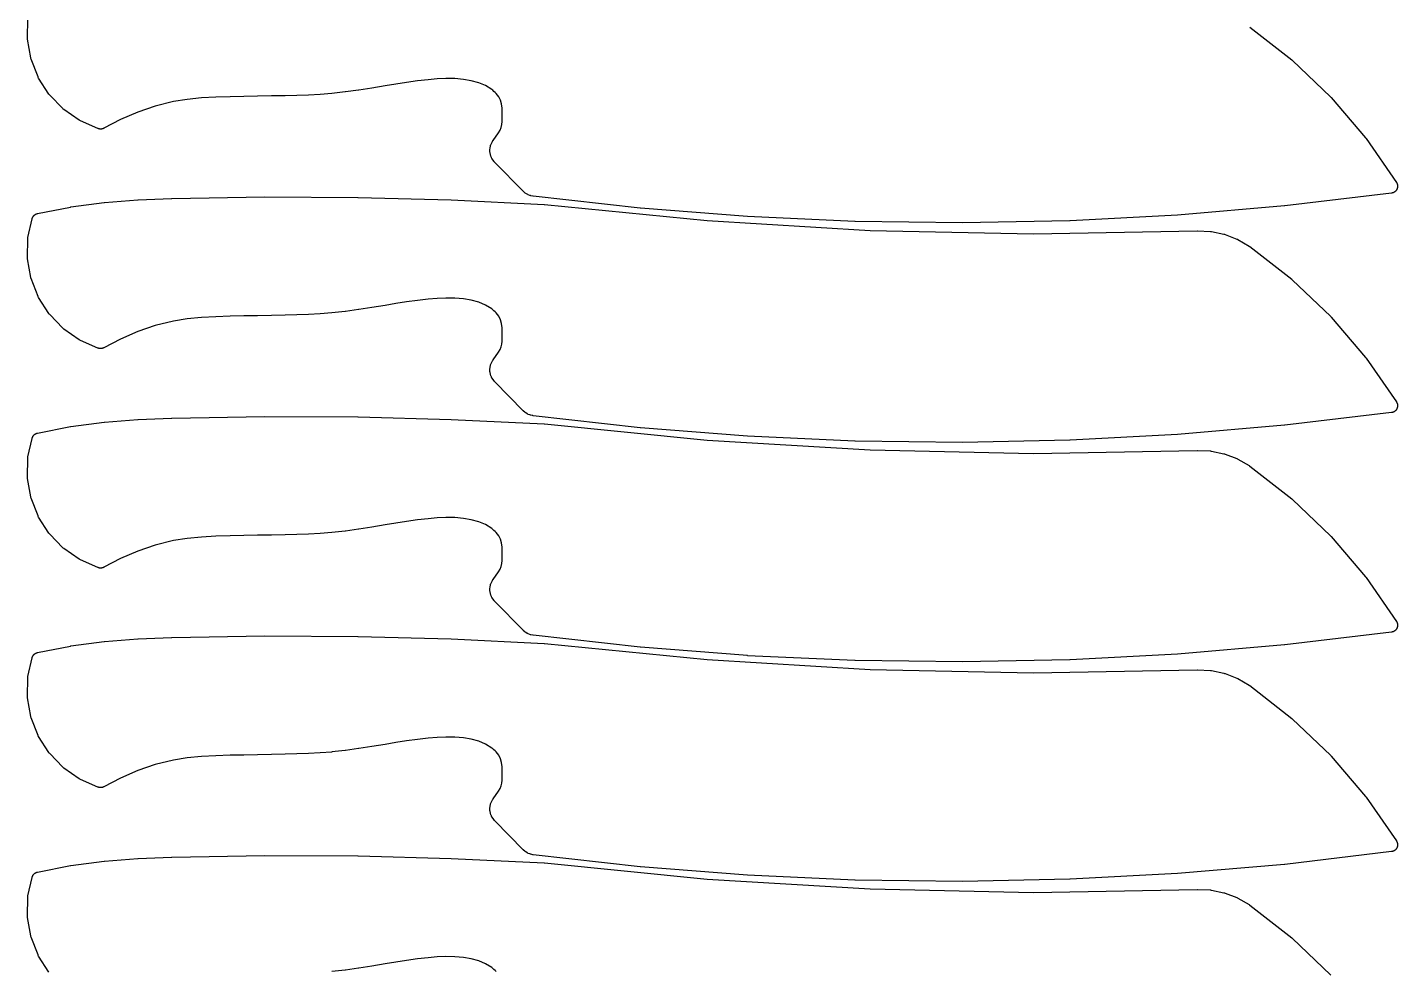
# Model space of a CAD drawing. Header units: metres. Extents: x 0 to 3000, y 0 to 1100.
# Drawn here: x 1997.3 to 2396.6, y 550 to 825 of the extents above; entities that cross this region are included whole.
import ezdxf

# ---------------------------------------------------------------- set-up
doc = ezdxf.new("R2010")
doc.units = ezdxf.units.M

msp = doc.modelspace()

# ---------------------------------------------------------------- linework, layer by layer
at = {"color": 1}
for points in [[(2353.54, 825.1), (2365.79, 815.55), (2365.94, 815.41), (2377.13, 804.7), (2377.27, 804.55), (2387.32, 792.76), (2387.45, 792.6), (2396.28, 779.82), (2396.32, 779.74), (2396.37, 779.66), (2396.38, 779.65), (2396.38, 779.65), (2396.42, 779.57), (2396.46, 779.48), (2396.46, 779.48), (2396.47, 779.47), (2396.5, 779.39), (2396.53, 779.3), (2396.53, 779.29), (2396.53, 779.29), (2396.56, 779.2), (2396.58, 779.11), (2396.58, 779.1), (2396.58, 779.1), (2396.6, 779.01), (2396.62, 778.92), (2396.62, 778.91), (2396.62, 778.91), (2396.62, 778.81), (2396.63, 778.72), (2396.63, 778.71), (2396.63, 778.71), (2396.63, 778.62), (2396.62, 778.52), (2396.62, 778.52), (2396.62, 778.51), (2396.61, 778.42), (2396.6, 778.33), (2396.6, 778.32), (2396.6, 778.32), (2396.58, 778.23), (2396.55, 778.14), (2396.55, 778.13), (2396.55, 778.13), (2396.52, 778.04), (2396.49, 777.95), (2396.49, 777.95), (2396.49, 777.94), (2396.45, 777.86), (2396.41, 777.77), (2396.41, 777.77), (2396.41, 777.76), (2396.36, 777.68), (2396.31, 777.6), (2396.31, 777.6), (2396.31, 777.59), (2396.25, 777.52), (2396.2, 777.44), (2396.2, 777.44), (2396.19, 777.43), (2396.13, 777.36), (2396.07, 777.29), (2396.07, 777.29), (2396.07, 777.29), (2396, 777.22), (2395.93, 777.16), (2395.93, 777.16), (2395.92, 777.15), (2395.85, 777.1), (2395.77, 777.04), (2395.77, 777.04), (2395.77, 777.03), (2395.69, 776.98), (2395.61, 776.93), (2395.6, 776.93), (2395.6, 776.93), (2395.52, 776.89), (2395.43, 776.85), (2395.43, 776.85), (2395.42, 776.84), (2395.34, 776.81), (2395.25, 776.78), (2395.24, 776.78), (2395.24, 776.77), (2395.15, 776.75), (2395.06, 776.73), (2395.05, 776.72), (2395.05, 776.72), (2394.96, 776.71), (2394.87, 776.69), (2363.76, 772.98), (2363.69, 772.98), (2332.51, 770.29), (2332.44, 770.29), (2301.2, 768.63), (2301.13, 768.63), (2269.86, 768), (2269.8, 768), (2238.52, 768.4), (2238.46, 768.4), (2207.2, 769.82), (2207.14, 769.83), (2175.93, 772.28), (2175.87, 772.29), (2144.73, 775.77), (2144.73, 775.77), (2144.73, 775.77), (2144.63, 775.78), (2144.54, 775.8), (2144.54, 775.8), (2144.54, 775.8), (2144.05, 775.9), (2143.88, 775.94), (2143.73, 776), (2143.26, 776.18), (2143.11, 776.25), (2142.97, 776.33), (2142.54, 776.59), (2142.4, 776.68), (2142.27, 776.78), (2141.89, 777.11), (2141.83, 777.17), (2141.77, 777.22), (2133.49, 785.65), (2133.44, 785.71), (2133.39, 785.76), (2133.39, 785.76), (2133.38, 785.78), (2133.36, 785.79), (2133.32, 785.86), (2133.27, 785.92), (2132.67, 786.79), (2132.58, 786.94), (2132.5, 787.1), (2132.44, 787.26), (2132.39, 787.43), (2132.13, 788.42), (2132.09, 788.64), (2132.07, 788.87), (2132.08, 789.1), (2132.17, 790.12), (2132.2, 790.29), (2132.24, 790.47), (2132.29, 790.63), (2132.36, 790.79), (2132.81, 791.75), (2132.85, 791.82), (2132.88, 791.89), (2132.89, 791.9), (2132.9, 791.92), (2132.95, 791.99), (2132.99, 792.05), (2134.56, 794.27), (2135.04, 795.05), (2135.35, 795.83), (2135.55, 796.65), (2135.62, 797.56), (2135.62, 801.43), (2135.5, 802.68), (2135.17, 803.77), (2134.65, 804.78), (2133.88, 805.75), (2133.6, 806.03), (2133.26, 806.35), (2132.9, 806.65), (2132.59, 806.9), (2130.77, 808.02), (2128.8, 808.85), (2126.65, 809.45), (2124.4, 809.84), (2121.84, 810.06), (2119.26, 810.09), (2116.66, 809.98), (2114.04, 809.75), (2110.93, 809.39), (2107.81, 808.96), (2104.68, 808.47), (2101.54, 807.96), (2097.7, 807.32), (2097.68, 807.32), (2093.84, 806.71), (2093.8, 806.71), (2089.95, 806.17), (2089.9, 806.17), (2086.04, 805.74), (2085.98, 805.73), (2082.62, 805.47), (2082.57, 805.46), (2079.2, 805.28), (2079.16, 805.28), (2075.79, 805.16), (2075.77, 805.16), (2072.4, 805.08), (2072.39, 805.08), (2068.39, 805), (2068.38, 805), (2064.38, 804.93), (2060.38, 804.86), (2056.38, 804.77), (2052.16, 804.65), (2047.98, 804.42), (2043.86, 804.02), (2039.82, 803.38), (2034.56, 802.08), (2029.42, 800.3), (2024.41, 798.12), (2019.51, 795.58), (2019.51, 795.57), (2019.5, 795.57), (2019.42, 795.53), (2019.33, 795.5), (2019.33, 795.49), (2019.32, 795.49), (2019.23, 795.46), (2019.15, 795.43), (2019.14, 795.43), (2019.14, 795.43), (2019.05, 795.41), (2018.96, 795.39), (2018.95, 795.39), (2018.94, 795.38), (2018.85, 795.37), (2018.76, 795.36), (2018.76, 795.36), (2018.75, 795.36), (2018.66, 795.36), (2018.56, 795.35), (2018.56, 795.35), (2018.55, 795.35), (2018.46, 795.36), (2018.37, 795.37), (2018.36, 795.37), (2018.36, 795.37), (2018.27, 795.38), (2018.17, 795.4), (2018.17, 795.4), (2018.16, 795.4), (2018.07, 795.42), (2017.98, 795.45), (2017.98, 795.45), (2017.97, 795.45), (2017.89, 795.48), (2017.8, 795.51), (2017.8, 795.52), (2017.79, 795.52), (2012.72, 797.73), (2012.54, 797.82), (2012.37, 797.92), (2007.87, 801.05), (2007.72, 801.17), (2007.57, 801.31), (2003.77, 805.26), (2003.64, 805.41), (2003.53, 805.57), (2000.54, 810.23), (2000.45, 810.4), (2000.37, 810.58), (1998.36, 815.74), (1998.3, 815.93), (1998.25, 816.12), (1997.3, 821.52), (1997.28, 821.71), (1997.27, 821.91), (1997.4, 827.39)], [(2003.53, 549.57), (2000.54, 554.23), (2000.45, 554.4), (2000.37, 554.58), (1998.36, 559.74), (1998.3, 559.93), (1998.25, 560.12), (1997.3, 565.52), (1997.28, 565.71), (1997.27, 565.91), (1997.4, 571.39), (1997.41, 571.59), (1997.44, 571.78), (1998.65, 577.18), (1998.67, 577.26), (1998.69, 577.33), (1998.7, 577.35), (1998.7, 577.37), (1998.73, 577.44), (1998.75, 577.51), (1998.76, 577.53), (1998.77, 577.56), (1998.81, 577.62), (1998.84, 577.69), (1998.85, 577.71), (1998.86, 577.73), (1998.9, 577.79), (1998.94, 577.86), (1998.95, 577.88), (1998.97, 577.9), (1999.01, 577.96), (1999.06, 578.02), (1999.07, 578.03), (1999.09, 578.05), (1999.14, 578.11), (1999.19, 578.16), (1999.21, 578.18), (1999.22, 578.2), (1999.28, 578.24), (1999.33, 578.29), (1999.35, 578.31), (1999.37, 578.32), (1999.43, 578.37), (1999.49, 578.41), (1999.51, 578.42), (1999.53, 578.44), (1999.59, 578.47), (1999.66, 578.51), (1999.68, 578.52), (1999.7, 578.53), (1999.77, 578.56), (1999.84, 578.6), (1999.86, 578.6), (1999.88, 578.61), (1999.95, 578.64), (2000.02, 578.66), (2000.04, 578.67), (2000.07, 578.68), (2000.14, 578.69), (2000.21, 578.71), (2009.81, 580.63), (2009.94, 580.65), (2019.6, 581.92), (2019.71, 581.93), (2029.44, 582.69), (2029.51, 582.7), (2039.31, 583.1), (2039.33, 583.1), (2039.36, 583.1), (2066.46, 583.57), (2066.5, 583.57), (2093.6, 583.44), (2093.64, 583.44), (2120.74, 582.72), (2120.78, 582.72), (2147.85, 581.41), (2147.9, 581.41), (2147.95, 581.41), (2195.39, 576.67), (2242.92, 573.8), (2290.53, 572.8), (2338.2, 573.67), (2338.26, 573.67), (2338.32, 573.67), (2342.06, 573.51), (2342.22, 573.49), (2342.38, 573.47), (2346.02, 572.71), (2346.18, 572.67), (2346.33, 572.62), (2349.8, 571.28), (2349.95, 571.21), (2350.09, 571.14), (2353.32, 569.25), (2353.35, 569.23), (2353.38, 569.21), (2353.43, 569.17), (2353.48, 569.14), (2353.51, 569.12), (2353.54, 569.1), (2365.79, 559.55), (2365.94, 559.41), (2377.13, 548.7)], [(2133.88, 549.75), (2133.6, 550.03), (2133.26, 550.35), (2132.9, 550.65), (2132.59, 550.9), (2130.77, 552.02), (2128.8, 552.85), (2126.65, 553.45), (2124.4, 553.84), (2121.84, 554.06), (2119.26, 554.09), (2116.66, 553.98), (2114.04, 553.75), (2110.93, 553.39), (2107.81, 552.96), (2104.68, 552.47), (2101.54, 551.96), (2097.7, 551.32), (2097.68, 551.32), (2093.84, 550.71), (2093.8, 550.71), (2089.95, 550.17), (2089.9, 550.17), (2086.04, 549.74)]]:
    msp.add_lwpolyline(points, dxfattribs=at)
for points in [[(2133.39, 721.76), (2133.38, 721.78), (2133.36, 721.79), (2133.32, 721.86), (2133.27, 721.92), (2132.67, 722.79), (2132.58, 722.94), (2132.5, 723.1), (2132.44, 723.26), (2132.39, 723.43), (2132.13, 724.42), (2132.09, 724.64), (2132.07, 724.87), (2132.08, 725.1), (2132.17, 726.12), (2132.2, 726.29), (2132.24, 726.47), (2132.29, 726.63), (2132.36, 726.79), (2132.81, 727.75), (2132.85, 727.82), (2132.88, 727.89), (2132.89, 727.9), (2132.9, 727.92), (2132.95, 727.99), (2132.99, 728.05), (2134.56, 730.27), (2135.04, 731.05), (2135.35, 731.83), (2135.55, 732.65), (2135.62, 733.56), (2135.62, 737.43), (2135.5, 738.68), (2135.17, 739.77), (2134.65, 740.78), (2133.88, 741.75), (2133.6, 742.03), (2133.26, 742.35), (2132.9, 742.65), (2132.59, 742.9), (2130.77, 744.02), (2128.8, 744.85), (2126.65, 745.45), (2124.4, 745.84), (2121.84, 746.06), (2119.26, 746.09), (2116.66, 745.98), (2114.04, 745.75), (2110.93, 745.39), (2107.81, 744.96), (2104.68, 744.47), (2101.54, 743.96), (2097.7, 743.32), (2097.68, 743.32), (2093.84, 742.71), (2093.8, 742.71), (2089.95, 742.17), (2089.9, 742.17), (2086.04, 741.74), (2085.98, 741.73), (2082.62, 741.47), (2082.57, 741.46), (2079.2, 741.28), (2079.16, 741.28), (2075.79, 741.16), (2075.77, 741.16), (2072.4, 741.08), (2072.39, 741.08), (2068.39, 741), (2068.38, 741), (2064.38, 740.93), (2060.38, 740.86), (2056.38, 740.77), (2052.16, 740.65), (2047.98, 740.42), (2043.86, 740.02), (2039.82, 739.38), (2034.56, 738.08), (2029.42, 736.3), (2024.41, 734.12), (2019.51, 731.58), (2019.51, 731.57), (2019.5, 731.57), (2019.42, 731.53), (2019.33, 731.5), (2019.33, 731.49), (2019.32, 731.49), (2019.23, 731.46), (2019.15, 731.43), (2019.14, 731.43), (2019.14, 731.43), (2019.05, 731.41), (2018.96, 731.39), (2018.95, 731.39), (2018.94, 731.38), (2018.85, 731.37), (2018.76, 731.36), (2018.76, 731.36), (2018.75, 731.36), (2018.66, 731.36), (2018.56, 731.35), (2018.56, 731.35), (2018.55, 731.35), (2018.46, 731.36), (2018.37, 731.37), (2018.36, 731.37), (2018.36, 731.37), (2018.27, 731.38), (2018.17, 731.4), (2018.17, 731.4), (2018.16, 731.4), (2018.07, 731.42), (2017.98, 731.45), (2017.98, 731.45), (2017.97, 731.45), (2017.89, 731.48), (2017.8, 731.51), (2017.8, 731.52), (2017.79, 731.52), (2012.72, 733.73), (2012.54, 733.82), (2012.37, 733.92), (2007.87, 737.05), (2007.72, 737.17), (2007.57, 737.31), (2003.77, 741.26), (2003.64, 741.41), (2003.53, 741.57), (2000.54, 746.23), (2000.45, 746.4), (2000.37, 746.58), (1998.36, 751.74), (1998.3, 751.93), (1998.25, 752.12), (1997.3, 757.52), (1997.28, 757.71), (1997.27, 757.91), (1997.4, 763.39), (1997.41, 763.59), (1997.44, 763.78), (1998.65, 769.18), (1998.67, 769.26), (1998.69, 769.33), (1998.7, 769.35), (1998.7, 769.37), (1998.73, 769.44), (1998.75, 769.51), (1998.76, 769.53), (1998.77, 769.56), (1998.81, 769.62), (1998.84, 769.69), (1998.85, 769.71), (1998.86, 769.73), (1998.9, 769.79), (1998.94, 769.86), (1998.95, 769.88), (1998.97, 769.9), (1999.01, 769.96), (1999.06, 770.02), (1999.07, 770.03), (1999.09, 770.05), (1999.14, 770.11), (1999.19, 770.16), (1999.21, 770.18), (1999.22, 770.2), (1999.28, 770.24), (1999.33, 770.29), (1999.35, 770.31), (1999.37, 770.32), (1999.43, 770.37), (1999.49, 770.41), (1999.51, 770.42), (1999.53, 770.44), (1999.59, 770.47), (1999.66, 770.51), (1999.68, 770.52), (1999.7, 770.53), (1999.77, 770.56), (1999.84, 770.6), (1999.86, 770.6), (1999.88, 770.61), (1999.95, 770.64), (2000.02, 770.66), (2000.04, 770.67), (2000.07, 770.68), (2000.14, 770.69), (2000.21, 770.71), (2009.81, 772.63), (2009.94, 772.65), (2019.6, 773.92), (2019.71, 773.93), (2029.44, 774.69), (2029.51, 774.7), (2039.31, 775.1), (2039.33, 775.1), (2039.36, 775.1), (2066.46, 775.57), (2066.5, 775.57), (2093.6, 775.44), (2093.64, 775.44), (2120.74, 774.72), (2120.78, 774.72), (2147.85, 773.41), (2147.9, 773.41), (2147.95, 773.41), (2195.39, 768.67), (2242.92, 765.8), (2290.53, 764.8), (2338.2, 765.67), (2338.26, 765.67), (2338.32, 765.67), (2342.06, 765.51), (2342.22, 765.49), (2342.38, 765.47), (2346.02, 764.71), (2346.18, 764.67), (2346.33, 764.62), (2349.8, 763.28), (2349.95, 763.21), (2350.09, 763.14), (2353.32, 761.25), (2353.35, 761.23), (2353.38, 761.21), (2353.43, 761.17), (2353.48, 761.14), (2353.51, 761.12), (2353.54, 761.1), (2365.79, 751.55), (2365.94, 751.41), (2377.13, 740.7), (2377.27, 740.55), (2387.32, 728.76), (2387.45, 728.6), (2396.28, 715.82), (2396.32, 715.74), (2396.37, 715.66), (2396.38, 715.65), (2396.38, 715.65), (2396.42, 715.57), (2396.46, 715.48), (2396.46, 715.48), (2396.47, 715.47), (2396.5, 715.39), (2396.53, 715.3), (2396.53, 715.29), (2396.53, 715.29), (2396.56, 715.2), (2396.58, 715.11), (2396.58, 715.1), (2396.58, 715.1), (2396.6, 715.01), (2396.62, 714.92), (2396.62, 714.91), (2396.62, 714.91), (2396.62, 714.81), (2396.63, 714.72), (2396.63, 714.71), (2396.63, 714.71), (2396.63, 714.62), (2396.62, 714.52), (2396.62, 714.52), (2396.62, 714.51), (2396.61, 714.42), (2396.6, 714.33), (2396.6, 714.32), (2396.6, 714.32), (2396.58, 714.23), (2396.55, 714.14), (2396.55, 714.13), (2396.55, 714.13), (2396.52, 714.04), (2396.49, 713.95), (2396.49, 713.95), (2396.49, 713.94), (2396.45, 713.86), (2396.41, 713.77), (2396.41, 713.77), (2396.41, 713.76), (2396.36, 713.68), (2396.31, 713.6), (2396.31, 713.6), (2396.31, 713.59), (2396.25, 713.52), (2396.2, 713.44), (2396.2, 713.44), (2396.19, 713.43), (2396.13, 713.36), (2396.07, 713.29), (2396.07, 713.29), (2396.07, 713.29), (2396, 713.22), (2395.93, 713.16), (2395.93, 713.16), (2395.92, 713.15), (2395.85, 713.1), (2395.77, 713.04), (2395.77, 713.04), (2395.77, 713.03), (2395.69, 712.98), (2395.61, 712.93), (2395.6, 712.93), (2395.6, 712.93), (2395.52, 712.89), (2395.43, 712.85), (2395.43, 712.85), (2395.42, 712.84), (2395.34, 712.81), (2395.25, 712.78), (2395.24, 712.78), (2395.24, 712.77), (2395.15, 712.75), (2395.06, 712.73), (2395.05, 712.72), (2395.05, 712.72), (2394.96, 712.71), (2394.87, 712.69), (2363.76, 708.98), (2363.69, 708.98), (2332.51, 706.29), (2332.44, 706.29), (2301.2, 704.63), (2301.13, 704.63), (2269.86, 704), (2269.8, 704), (2238.52, 704.4), (2238.46, 704.4), (2207.2, 705.82), (2207.14, 705.83), (2175.93, 708.28), (2175.87, 708.29), (2144.73, 711.77), (2144.73, 711.77), (2144.73, 711.77), (2144.63, 711.78), (2144.54, 711.8), (2144.54, 711.8), (2144.54, 711.8), (2144.05, 711.9), (2143.88, 711.94), (2143.73, 712), (2143.26, 712.18), (2143.11, 712.25), (2142.97, 712.33), (2142.54, 712.59), (2142.4, 712.68), (2142.27, 712.78), (2141.89, 713.11), (2141.83, 713.17), (2141.77, 713.22), (2133.49, 721.65), (2133.44, 721.71), (2133.39, 721.76)], [(2133.39, 657.76), (2133.38, 657.78), (2133.36, 657.79), (2133.32, 657.86), (2133.27, 657.92), (2132.67, 658.79), (2132.58, 658.94), (2132.5, 659.1), (2132.44, 659.26), (2132.39, 659.43), (2132.13, 660.42), (2132.09, 660.64), (2132.07, 660.87), (2132.08, 661.1), (2132.17, 662.12), (2132.2, 662.29), (2132.24, 662.47), (2132.29, 662.63), (2132.36, 662.79), (2132.81, 663.75), (2132.85, 663.82), (2132.88, 663.89), (2132.89, 663.9), (2132.9, 663.92), (2132.95, 663.99), (2132.99, 664.05), (2134.56, 666.27), (2135.04, 667.05), (2135.35, 667.83), (2135.55, 668.65), (2135.62, 669.56), (2135.62, 673.43), (2135.5, 674.68), (2135.17, 675.77), (2134.65, 676.78), (2133.88, 677.75), (2133.6, 678.03), (2133.26, 678.35), (2132.9, 678.65), (2132.59, 678.9), (2130.77, 680.02), (2128.8, 680.85), (2126.65, 681.45), (2124.4, 681.84), (2121.84, 682.06), (2119.26, 682.09), (2116.66, 681.98), (2114.04, 681.75), (2110.93, 681.39), (2107.81, 680.96), (2104.68, 680.47), (2101.54, 679.96), (2097.7, 679.32), (2097.68, 679.32), (2093.84, 678.71), (2093.8, 678.71), (2089.95, 678.17), (2089.9, 678.17), (2086.04, 677.74), (2085.98, 677.73), (2082.62, 677.47), (2082.57, 677.46), (2079.2, 677.28), (2079.16, 677.28), (2075.79, 677.16), (2075.77, 677.16), (2072.4, 677.08), (2072.39, 677.08), (2068.39, 677), (2068.38, 677), (2064.38, 676.93), (2060.38, 676.86), (2056.38, 676.77), (2052.16, 676.65), (2047.98, 676.42), (2043.86, 676.02), (2039.82, 675.38), (2034.56, 674.08), (2029.42, 672.3), (2024.41, 670.12), (2019.51, 667.58), (2019.51, 667.57), (2019.5, 667.57), (2019.42, 667.53), (2019.33, 667.5), (2019.33, 667.49), (2019.32, 667.49), (2019.23, 667.46), (2019.15, 667.43), (2019.14, 667.43), (2019.14, 667.43), (2019.05, 667.41), (2018.96, 667.39), (2018.95, 667.39), (2018.94, 667.38), (2018.85, 667.37), (2018.76, 667.36), (2018.76, 667.36), (2018.75, 667.36), (2018.66, 667.36), (2018.56, 667.35), (2018.56, 667.35), (2018.55, 667.35), (2018.46, 667.36), (2018.37, 667.37), (2018.36, 667.37), (2018.36, 667.37), (2018.27, 667.38), (2018.17, 667.4), (2018.17, 667.4), (2018.16, 667.4), (2018.07, 667.42), (2017.98, 667.45), (2017.98, 667.45), (2017.97, 667.45), (2017.89, 667.48), (2017.8, 667.51), (2017.8, 667.52), (2017.79, 667.52), (2012.72, 669.73), (2012.54, 669.82), (2012.37, 669.92), (2007.87, 673.05), (2007.72, 673.17), (2007.57, 673.31), (2003.77, 677.26), (2003.64, 677.41), (2003.53, 677.57), (2000.54, 682.23), (2000.45, 682.4), (2000.37, 682.58), (1998.36, 687.74), (1998.3, 687.93), (1998.25, 688.12), (1997.3, 693.52), (1997.28, 693.71), (1997.27, 693.91), (1997.4, 699.39), (1997.41, 699.59), (1997.44, 699.78), (1998.65, 705.18), (1998.67, 705.26), (1998.69, 705.33), (1998.7, 705.35), (1998.7, 705.37), (1998.73, 705.44), (1998.75, 705.51), (1998.76, 705.53), (1998.77, 705.56), (1998.81, 705.62), (1998.84, 705.69), (1998.85, 705.71), (1998.86, 705.73), (1998.9, 705.79), (1998.94, 705.86), (1998.95, 705.88), (1998.97, 705.9), (1999.01, 705.96), (1999.06, 706.02), (1999.07, 706.03), (1999.09, 706.05), (1999.14, 706.11), (1999.19, 706.16), (1999.21, 706.18), (1999.22, 706.2), (1999.28, 706.24), (1999.33, 706.29), (1999.35, 706.31), (1999.37, 706.32), (1999.43, 706.37), (1999.49, 706.41), (1999.51, 706.42), (1999.53, 706.44), (1999.59, 706.47), (1999.66, 706.51), (1999.68, 706.52), (1999.7, 706.53), (1999.77, 706.56), (1999.84, 706.6), (1999.86, 706.6), (1999.88, 706.61), (1999.95, 706.64), (2000.02, 706.66), (2000.04, 706.67), (2000.07, 706.68), (2000.14, 706.69), (2000.21, 706.71), (2009.81, 708.63), (2009.94, 708.65), (2019.6, 709.92), (2019.71, 709.93), (2029.44, 710.69), (2029.51, 710.7), (2039.31, 711.1), (2039.33, 711.1), (2039.36, 711.1), (2066.46, 711.57), (2066.5, 711.57), (2093.6, 711.44), (2093.64, 711.44), (2120.74, 710.72), (2120.78, 710.72), (2147.85, 709.41), (2147.9, 709.41), (2147.95, 709.41), (2195.39, 704.67), (2242.92, 701.8), (2290.53, 700.8), (2338.2, 701.67), (2338.26, 701.67), (2338.32, 701.67), (2342.06, 701.51), (2342.22, 701.49), (2342.38, 701.47), (2346.02, 700.71), (2346.18, 700.67), (2346.33, 700.62), (2349.8, 699.28), (2349.95, 699.21), (2350.09, 699.14), (2353.32, 697.25), (2353.35, 697.23), (2353.38, 697.21), (2353.43, 697.17), (2353.48, 697.14), (2353.51, 697.12), (2353.54, 697.1), (2365.79, 687.55), (2365.94, 687.41), (2377.13, 676.7), (2377.27, 676.55), (2387.32, 664.76), (2387.45, 664.6), (2396.28, 651.82), (2396.32, 651.74), (2396.37, 651.66), (2396.38, 651.65), (2396.38, 651.65), (2396.42, 651.57), (2396.46, 651.48), (2396.46, 651.48), (2396.47, 651.47), (2396.5, 651.39), (2396.53, 651.3), (2396.53, 651.29), (2396.53, 651.29), (2396.56, 651.2), (2396.58, 651.11), (2396.58, 651.1), (2396.58, 651.1), (2396.6, 651.01), (2396.62, 650.92), (2396.62, 650.91), (2396.62, 650.91), (2396.62, 650.81), (2396.63, 650.72), (2396.63, 650.71), (2396.63, 650.71), (2396.63, 650.62), (2396.62, 650.52), (2396.62, 650.52), (2396.62, 650.51), (2396.61, 650.42), (2396.6, 650.33), (2396.6, 650.32), (2396.6, 650.32), (2396.58, 650.23), (2396.55, 650.14), (2396.55, 650.13), (2396.55, 650.13), (2396.52, 650.04), (2396.49, 649.95), (2396.49, 649.95), (2396.49, 649.94), (2396.45, 649.86), (2396.41, 649.77), (2396.41, 649.77), (2396.41, 649.76), (2396.36, 649.68), (2396.31, 649.6), (2396.31, 649.6), (2396.31, 649.59), (2396.25, 649.52), (2396.2, 649.44), (2396.2, 649.44), (2396.19, 649.43), (2396.13, 649.36), (2396.07, 649.29), (2396.07, 649.29), (2396.07, 649.29), (2396, 649.22), (2395.93, 649.16), (2395.93, 649.16), (2395.92, 649.15), (2395.85, 649.1), (2395.77, 649.04), (2395.77, 649.04), (2395.77, 649.03), (2395.69, 648.98), (2395.61, 648.93), (2395.6, 648.93), (2395.6, 648.93), (2395.52, 648.89), (2395.43, 648.85), (2395.43, 648.85), (2395.42, 648.84), (2395.34, 648.81), (2395.25, 648.78), (2395.24, 648.78), (2395.24, 648.77), (2395.15, 648.75), (2395.06, 648.73), (2395.05, 648.72), (2395.05, 648.72), (2394.96, 648.71), (2394.87, 648.69), (2363.76, 644.98), (2363.69, 644.98), (2332.51, 642.29), (2332.44, 642.29), (2301.2, 640.63), (2301.13, 640.63), (2269.86, 640), (2269.8, 640), (2238.52, 640.4), (2238.46, 640.4), (2207.2, 641.82), (2207.14, 641.83), (2175.93, 644.28), (2175.87, 644.29), (2144.73, 647.77), (2144.73, 647.77), (2144.73, 647.77), (2144.63, 647.78), (2144.54, 647.8), (2144.54, 647.8), (2144.54, 647.8), (2144.05, 647.9), (2143.88, 647.94), (2143.73, 648), (2143.26, 648.18), (2143.11, 648.25), (2142.97, 648.33), (2142.54, 648.59), (2142.4, 648.68), (2142.27, 648.78), (2141.89, 649.11), (2141.83, 649.17), (2141.77, 649.22), (2133.49, 657.65), (2133.44, 657.71), (2133.39, 657.76)], [(2133.39, 593.76), (2133.38, 593.78), (2133.36, 593.79), (2133.32, 593.86), (2133.27, 593.92), (2132.67, 594.79), (2132.58, 594.94), (2132.5, 595.1), (2132.44, 595.26), (2132.39, 595.43), (2132.13, 596.42), (2132.09, 596.64), (2132.07, 596.87), (2132.08, 597.1), (2132.17, 598.12), (2132.2, 598.29), (2132.24, 598.47), (2132.29, 598.63), (2132.36, 598.79), (2132.81, 599.75), (2132.85, 599.82), (2132.88, 599.89), (2132.89, 599.9), (2132.9, 599.92), (2132.95, 599.99), (2132.99, 600.05), (2134.56, 602.27), (2135.04, 603.05), (2135.35, 603.83), (2135.55, 604.65), (2135.62, 605.56), (2135.62, 609.43), (2135.5, 610.68), (2135.17, 611.77), (2134.65, 612.78), (2133.88, 613.75), (2133.6, 614.03), (2133.26, 614.35), (2132.9, 614.65), (2132.59, 614.9), (2130.77, 616.02), (2128.8, 616.85), (2126.65, 617.45), (2124.4, 617.84), (2121.84, 618.06), (2119.26, 618.09), (2116.66, 617.98), (2114.04, 617.75), (2110.93, 617.39), (2107.81, 616.96), (2104.68, 616.47), (2101.54, 615.96), (2097.7, 615.32), (2097.68, 615.32), (2093.84, 614.71), (2093.8, 614.71), (2089.95, 614.17), (2089.9, 614.17), (2086.04, 613.74), (2085.98, 613.73), (2082.62, 613.47), (2082.57, 613.46), (2079.2, 613.28), (2079.16, 613.28), (2075.79, 613.16), (2075.77, 613.16), (2072.4, 613.08), (2072.39, 613.08), (2068.39, 613), (2068.38, 613), (2064.38, 612.93), (2060.38, 612.86), (2056.38, 612.77), (2052.16, 612.65), (2047.98, 612.42), (2043.86, 612.02), (2039.82, 611.38), (2034.56, 610.08), (2029.42, 608.3), (2024.41, 606.12), (2019.51, 603.58), (2019.51, 603.57), (2019.5, 603.57), (2019.42, 603.53), (2019.33, 603.5), (2019.33, 603.49), (2019.32, 603.49), (2019.23, 603.46), (2019.15, 603.43), (2019.14, 603.43), (2019.14, 603.43), (2019.05, 603.41), (2018.96, 603.39), (2018.95, 603.39), (2018.94, 603.38), (2018.85, 603.37), (2018.76, 603.36), (2018.76, 603.36), (2018.75, 603.36), (2018.66, 603.36), (2018.56, 603.35), (2018.56, 603.35), (2018.55, 603.35), (2018.46, 603.36), (2018.37, 603.37), (2018.36, 603.37), (2018.36, 603.37), (2018.27, 603.38), (2018.17, 603.4), (2018.17, 603.4), (2018.16, 603.4), (2018.07, 603.42), (2017.98, 603.45), (2017.98, 603.45), (2017.97, 603.45), (2017.89, 603.48), (2017.8, 603.51), (2017.8, 603.52), (2017.79, 603.52), (2012.72, 605.73), (2012.54, 605.82), (2012.37, 605.92), (2007.87, 609.05), (2007.72, 609.17), (2007.57, 609.31), (2003.77, 613.26), (2003.64, 613.41), (2003.53, 613.57), (2000.54, 618.23), (2000.45, 618.4), (2000.37, 618.58), (1998.36, 623.74), (1998.3, 623.93), (1998.25, 624.12), (1997.3, 629.52), (1997.28, 629.71), (1997.27, 629.91), (1997.4, 635.39), (1997.41, 635.59), (1997.44, 635.78), (1998.65, 641.18), (1998.67, 641.26), (1998.69, 641.33), (1998.7, 641.35), (1998.7, 641.37), (1998.73, 641.44), (1998.75, 641.51), (1998.76, 641.53), (1998.77, 641.56), (1998.81, 641.62), (1998.84, 641.69), (1998.85, 641.71), (1998.86, 641.73), (1998.9, 641.79), (1998.94, 641.86), (1998.95, 641.88), (1998.97, 641.9), (1999.01, 641.96), (1999.06, 642.02), (1999.07, 642.03), (1999.09, 642.05), (1999.14, 642.11), (1999.19, 642.16), (1999.21, 642.18), (1999.22, 642.2), (1999.28, 642.24), (1999.33, 642.29), (1999.35, 642.31), (1999.37, 642.32), (1999.43, 642.37), (1999.49, 642.41), (1999.51, 642.42), (1999.53, 642.44), (1999.59, 642.47), (1999.66, 642.51), (1999.68, 642.52), (1999.7, 642.53), (1999.77, 642.56), (1999.84, 642.6), (1999.86, 642.6), (1999.88, 642.61), (1999.95, 642.64), (2000.02, 642.66), (2000.04, 642.67), (2000.07, 642.68), (2000.14, 642.69), (2000.21, 642.71), (2009.81, 644.63), (2009.94, 644.65), (2019.6, 645.92), (2019.71, 645.93), (2029.44, 646.69), (2029.51, 646.7), (2039.31, 647.1), (2039.33, 647.1), (2039.36, 647.1), (2066.46, 647.57), (2066.5, 647.57), (2093.6, 647.44), (2093.64, 647.44), (2120.74, 646.72), (2120.78, 646.72), (2147.85, 645.41), (2147.9, 645.41), (2147.95, 645.41), (2195.39, 640.67), (2242.92, 637.8), (2290.53, 636.8), (2338.2, 637.67), (2338.26, 637.67), (2338.32, 637.67), (2342.06, 637.51), (2342.22, 637.49), (2342.38, 637.47), (2346.02, 636.71), (2346.18, 636.67), (2346.33, 636.62), (2349.8, 635.28), (2349.95, 635.21), (2350.09, 635.14), (2353.32, 633.25), (2353.35, 633.23), (2353.38, 633.21), (2353.43, 633.17), (2353.48, 633.14), (2353.51, 633.12), (2353.54, 633.1), (2365.79, 623.55), (2365.94, 623.41), (2377.13, 612.7), (2377.27, 612.55), (2387.32, 600.76), (2387.45, 600.6), (2396.28, 587.82), (2396.32, 587.74), (2396.37, 587.66), (2396.38, 587.65), (2396.38, 587.65), (2396.42, 587.57), (2396.46, 587.48), (2396.46, 587.48), (2396.47, 587.47), (2396.5, 587.39), (2396.53, 587.3), (2396.53, 587.29), (2396.53, 587.29), (2396.56, 587.2), (2396.58, 587.11), (2396.58, 587.1), (2396.58, 587.1), (2396.6, 587.01), (2396.62, 586.92), (2396.62, 586.91), (2396.62, 586.91), (2396.62, 586.81), (2396.63, 586.72), (2396.63, 586.71), (2396.63, 586.71), (2396.63, 586.62), (2396.62, 586.52), (2396.62, 586.52), (2396.62, 586.51), (2396.61, 586.42), (2396.6, 586.33), (2396.6, 586.32), (2396.6, 586.32), (2396.58, 586.23), (2396.55, 586.14), (2396.55, 586.13), (2396.55, 586.13), (2396.52, 586.04), (2396.49, 585.95), (2396.49, 585.95), (2396.49, 585.94), (2396.45, 585.86), (2396.41, 585.77), (2396.41, 585.77), (2396.41, 585.76), (2396.36, 585.68), (2396.31, 585.6), (2396.31, 585.6), (2396.31, 585.59), (2396.25, 585.52), (2396.2, 585.44), (2396.2, 585.44), (2396.19, 585.43), (2396.13, 585.36), (2396.07, 585.29), (2396.07, 585.29), (2396.07, 585.29), (2396, 585.22), (2395.93, 585.16), (2395.93, 585.16), (2395.92, 585.15), (2395.85, 585.1), (2395.77, 585.04), (2395.77, 585.04), (2395.77, 585.03), (2395.69, 584.98), (2395.61, 584.93), (2395.6, 584.93), (2395.6, 584.93), (2395.52, 584.89), (2395.43, 584.85), (2395.43, 584.85), (2395.42, 584.84), (2395.34, 584.81), (2395.25, 584.78), (2395.24, 584.78), (2395.24, 584.77), (2395.15, 584.75), (2395.06, 584.73), (2395.05, 584.72), (2395.05, 584.72), (2394.96, 584.71), (2394.87, 584.69), (2363.76, 580.98), (2363.69, 580.98), (2332.51, 578.29), (2332.44, 578.29), (2301.2, 576.63), (2301.13, 576.63), (2269.86, 576), (2269.8, 576), (2238.52, 576.4), (2238.46, 576.4), (2207.2, 577.82), (2207.14, 577.83), (2175.93, 580.28), (2175.87, 580.29), (2144.73, 583.77), (2144.73, 583.77), (2144.73, 583.77), (2144.63, 583.78), (2144.54, 583.8), (2144.54, 583.8), (2144.54, 583.8), (2144.05, 583.9), (2143.88, 583.94), (2143.73, 584), (2143.26, 584.18), (2143.11, 584.25), (2142.97, 584.33), (2142.54, 584.59), (2142.4, 584.68), (2142.27, 584.78), (2141.89, 585.11), (2141.83, 585.17), (2141.77, 585.22), (2133.49, 593.65), (2133.44, 593.71), (2133.39, 593.76)]]:
    msp.add_lwpolyline(points, close=True, dxfattribs=at)

doc.saveas('drawing.dxf')
